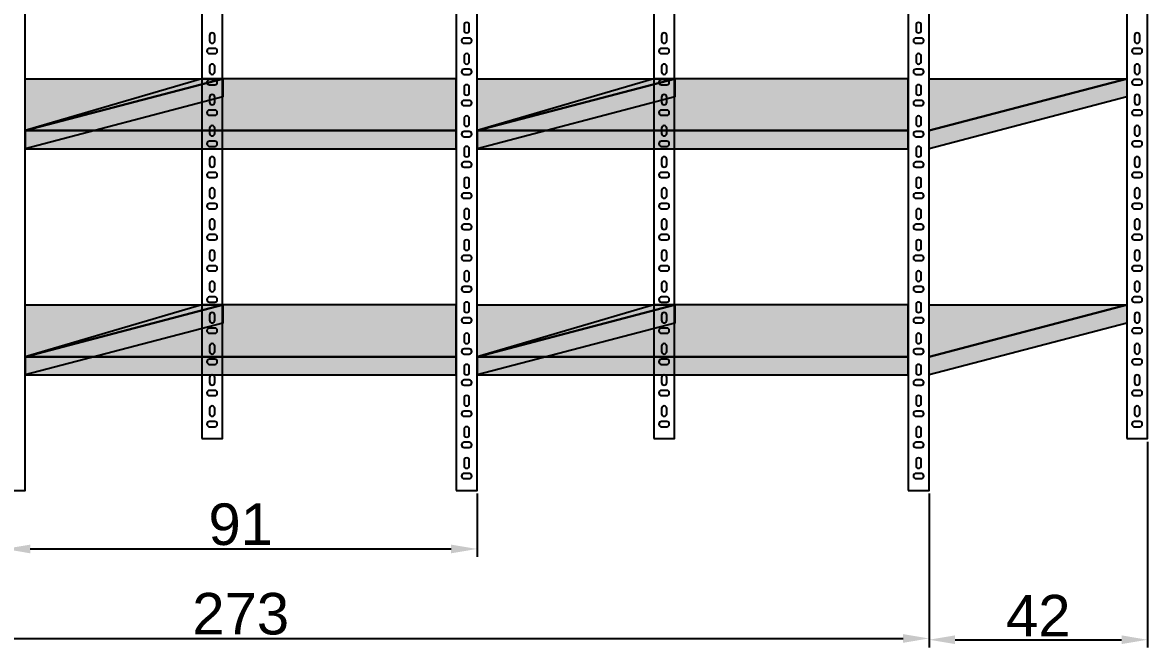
# Model space of a CAD drawing. Header units: millimetres. Extents: x 6614975 to 6624097, y 8742145 to 8746891.
# Drawn here: x 6619253.7 to 6619470.2, y 8744314.6 to 8744435 of the extents above; entities that cross this region are included whole.
import ezdxf

# ---------------------------------------------------------------- set-up
doc = ezdxf.new("R2010")
doc.units = ezdxf.units.MM
doc.styles.get("Standard").update_dxf_attribs({"font": 'arial.ttf'})
doc.dimstyles.new('ISO-25', dxfattribs={"dimtxt": 8, "dimasz": 5, "dimexe": 1.5, "dimexo": 0.625, "dimtad": 1, "dimtxsty": 'Standard', "dimcen": 2.5, "dimclrd": 1, "dimclre": 1, "dimclrt": 143, "dimadec": 0, "dimazin": 0, "dimtfac": 1, "dimtmove": 0, "dimatfit": 3, "dimfxl": 1, "dimarcsym": 0})

# ---------------------------------------------------------------- blocks, each defined once
blk = doc.blocks.new('*D69')
at = {"color": 1, "lineweight": -2, "transparency": 16777216}
for p, q in [((6619250.19, 8744344.28), (6619250.19, 8744332.13)), ((6619341.19, 8744344.28), (6619341.19, 8744332.13))]:
    blk.add_line(p, q, dxfattribs=at)
at = {"color": 1, "linetype": 'Continuous', "lineweight": -2, "transparency": 16777216}
blk.add_line((6619255.19, 8744333.63), (6619336.19, 8744333.63), dxfattribs=at)
at = {"color": 1, "transparency": 16777216}
for points in [[(6619255.19, 8744334.46), (6619255.19, 8744332.79), (6619250.19, 8744333.63)], [(6619336.19, 8744334.46), (6619336.19, 8744332.79), (6619341.19, 8744333.63)]]:
    blk.add_solid(points, dxfattribs=at)
at = {"layer": 'Defpoints', "color": 0, "transparency": 16777216}
for p in [(6619250.19, 8744344.91), (6619341.19, 8744344.91), (6619341.19, 8744333.63)]:
    blk.add_point(p, dxfattribs=at)
at = {"color": 143, "transparency": 16777216, "insert": (6619295.69, 8744338.34), "char_height": 8, "attachment_point": 5}
blk.add_mtext('91', dxfattribs=at)
blk = doc.blocks.new('*D70')
at = {"color": 1, "lineweight": -2, "transparency": 16777216}
for p, q in [((6619163.19, 8744344.28), (6619163.19, 8744314.89)), ((6619428.19, 8744344.28), (6619428.19, 8744314.89))]:
    blk.add_line(p, q, dxfattribs=at)
at = {"color": 1, "linetype": 'Continuous', "lineweight": -2, "transparency": 16777216}
blk.add_line((6619168.19, 8744316.39), (6619423.19, 8744316.39), dxfattribs=at)
at = {"color": 1, "transparency": 16777216}
for points in [[(6619168.19, 8744317.22), (6619168.19, 8744315.55), (6619163.19, 8744316.39)], [(6619423.19, 8744317.22), (6619423.19, 8744315.55), (6619428.19, 8744316.39)]]:
    blk.add_solid(points, dxfattribs=at)
at = {"layer": 'Defpoints', "color": 0, "transparency": 16777216}
for p in [(6619163.19, 8744344.91), (6619428.19, 8744344.91), (6619428.19, 8744316.39)]:
    blk.add_point(p, dxfattribs=at)
at = {"color": 143, "transparency": 16777216, "insert": (6619295.69, 8744321.1), "char_height": 8, "attachment_point": 5}
blk.add_mtext('273', dxfattribs=at)
blk = doc.blocks.new('*D71')
at = {"color": 1, "lineweight": -2, "transparency": 16777216}
for p, q in [((6619470.24, 8744354.28), (6619470.24, 8744314.64)), ((6619428.19, 8744344.28), (6619428.19, 8744314.64))]:
    blk.add_line(p, q, dxfattribs=at)
at = {"color": 1, "linetype": 'Continuous', "lineweight": -2, "transparency": 16777216}
blk.add_line((6619433.19, 8744316.14), (6619465.24, 8744316.14), dxfattribs=at)
at = {"color": 1, "transparency": 16777216}
for points in [[(6619433.19, 8744316.98), (6619433.19, 8744315.31), (6619428.19, 8744316.14)], [(6619465.24, 8744316.98), (6619465.24, 8744315.31), (6619470.24, 8744316.14)]]:
    blk.add_solid(points, dxfattribs=at)
at = {"layer": 'Defpoints', "color": 0, "transparency": 16777216}
for p in [(6619470.24, 8744354.91), (6619428.19, 8744344.91), (6619470.24, 8744316.14)]:
    blk.add_point(p, dxfattribs=at)
at = {"color": 143, "transparency": 16777216, "insert": (6619449.21, 8744320.78), "char_height": 8, "attachment_point": 5}
blk.add_mtext('42', dxfattribs=at)

msp = doc.modelspace()

# ---------------------------------------------------------------- hatches: boundary and pattern name
h = msp.add_hatch(color=8)
h.dxf.hatch_style = 1
h.paths.add_polyline_path([(6619292.238, 8744420.708), (6619292.238, 8744424.208), (6619254.186, 8744414.208), (6619254.186, 8744410.708)])
h = msp.add_hatch(color=8)
h.dxf.hatch_style = 1
h.paths.add_polyline_path([(6619292.238, 8744424.208), (6619254.186, 8744424.208), (6619254.186, 8744414.208)])
h = msp.add_hatch(color=8)
h.dxf.hatch_style = 1
h.paths.add_polyline_path([(6619288.186, 8744424.208), (6619254.186, 8744414.208), (6619337.186, 8744414.208), (6619337.186, 8744424.208)])
h = msp.add_hatch(color=8)
h.dxf.hatch_style = 1
h.paths.add_polyline_path([(6619379.238, 8744420.708), (6619379.238, 8744424.208), (6619341.186, 8744414.208), (6619341.186, 8744410.708)])
h = msp.add_hatch(color=8)
h.dxf.hatch_style = 1
h.paths.add_polyline_path([(6619379.238, 8744424.208), (6619341.186, 8744424.208), (6619341.186, 8744414.208)])
h = msp.add_hatch(color=8)
h.dxf.hatch_style = 1
h.paths.add_polyline_path([(6619375.186, 8744424.208), (6619341.186, 8744414.208), (6619424.186, 8744414.208), (6619424.186, 8744424.208)])
h = msp.add_hatch(color=8)
h.dxf.hatch_style = 1
h.paths.add_polyline_path([(6619466.238, 8744420.708), (6619466.238, 8744424.208), (6619428.186, 8744414.208), (6619428.186, 8744410.708)])
h = msp.add_hatch(color=8)
h.dxf.hatch_style = 1
h.paths.add_polyline_path([(6619466.238, 8744424.208), (6619428.186, 8744424.208), (6619428.186, 8744414.208)])
h = msp.add_hatch(color=8)
h.dxf.hatch_style = 1
h.paths.add_polyline_path([(6619337.186, 8744410.708), (6619337.186, 8744414.208), (6619254.186, 8744414.208), (6619254.186, 8744410.708)])
h = msp.add_hatch(color=8)
h.dxf.hatch_style = 1
h.paths.add_polyline_path([(6619424.186, 8744410.708), (6619424.186, 8744414.208), (6619341.186, 8744414.208), (6619341.186, 8744410.708)])
h = msp.add_hatch(color=8)
h.dxf.hatch_style = 1
h.paths.add_polyline_path([(6619292.238, 8744377.146), (6619292.238, 8744380.646), (6619254.186, 8744370.646), (6619254.186, 8744367.146)])
h = msp.add_hatch(color=8)
h.dxf.hatch_style = 1
h.paths.add_polyline_path([(6619292.238, 8744380.646), (6619254.186, 8744380.646), (6619254.186, 8744370.646)])
h = msp.add_hatch(color=8)
h.dxf.hatch_style = 1
h.paths.add_polyline_path([(6619288.186, 8744380.646), (6619254.186, 8744370.646), (6619337.186, 8744370.646), (6619337.186, 8744380.646)])
h = msp.add_hatch(color=8)
h.dxf.hatch_style = 1
h.paths.add_polyline_path([(6619379.238, 8744377.146), (6619379.238, 8744380.646), (6619341.186, 8744370.646), (6619341.186, 8744367.146)])
h = msp.add_hatch(color=8)
h.dxf.hatch_style = 1
h.paths.add_polyline_path([(6619379.238, 8744380.646), (6619341.186, 8744380.646), (6619341.186, 8744370.646)])
h = msp.add_hatch(color=8)
h.dxf.hatch_style = 1
h.paths.add_polyline_path([(6619375.186, 8744380.646), (6619341.186, 8744370.646), (6619424.186, 8744370.646), (6619424.186, 8744380.646)])
h = msp.add_hatch(color=8)
h.dxf.hatch_style = 1
h.paths.add_polyline_path([(6619466.238, 8744377.146), (6619466.238, 8744380.646), (6619428.186, 8744370.646), (6619428.186, 8744367.146)])
h = msp.add_hatch(color=8)
h.dxf.hatch_style = 1
h.paths.add_polyline_path([(6619466.238, 8744380.646), (6619428.186, 8744380.646), (6619428.186, 8744370.646)])
h = msp.add_hatch(color=8)
h.dxf.hatch_style = 1
h.paths.add_polyline_path([(6619337.186, 8744367.146), (6619337.186, 8744370.646), (6619254.186, 8744370.646), (6619254.186, 8744367.146)])
h = msp.add_hatch(color=8)
h.dxf.hatch_style = 1
h.paths.add_polyline_path([(6619424.186, 8744367.146), (6619424.186, 8744370.646), (6619341.186, 8744370.646), (6619341.186, 8744367.146)])

# ---------------------------------------------------------------- linework, layer by layer
for points in [[(6619288.186, 8744354.906), (6619292.186, 8744354.906), (6619292.186, 8744554.906), (6619288.186, 8744554.906)], [(6619375.186, 8744354.906), (6619379.186, 8744354.906), (6619379.186, 8744554.906), (6619375.186, 8744554.906)], [(6619466.238, 8744354.906), (6619470.238, 8744354.906), (6619470.238, 8744554.906), (6619466.238, 8744554.906)], [(6619250.186, 8744344.906), (6619254.186, 8744344.906), (6619254.186, 8744544.906), (6619250.186, 8744544.906)], [(6619250.186, 8744344.906), (6619254.186, 8744344.906), (6619254.186, 8744544.906), (6619250.186, 8744544.906)], [(6619337.186, 8744344.906), (6619341.186, 8744344.906), (6619341.186, 8744544.906), (6619337.186, 8744544.906)], [(6619337.186, 8744344.906), (6619341.186, 8744344.906), (6619341.186, 8744544.906), (6619337.186, 8744544.906)], [(6619337.186, 8744344.906), (6619341.186, 8744344.906), (6619341.186, 8744544.906), (6619337.186, 8744544.906)], [(6619424.186, 8744344.906), (6619428.186, 8744344.906), (6619428.186, 8744544.906), (6619424.186, 8744544.906)], [(6619254.186, 8744414.208), (6619292.238, 8744424.208), (6619292.238, 8744420.708), (6619254.186, 8744410.708)], [(6619254.186, 8744424.208), (6619292.238, 8744424.208), (6619254.186, 8744414.208)], [(6619341.186, 8744414.208), (6619379.238, 8744424.208), (6619379.238, 8744420.708), (6619341.186, 8744410.708)], [(6619341.186, 8744424.208), (6619379.238, 8744424.208), (6619341.186, 8744414.208)], [(6619428.186, 8744414.208), (6619466.238, 8744424.208), (6619466.238, 8744420.708), (6619428.186, 8744410.708)], [(6619428.186, 8744424.208), (6619466.238, 8744424.208), (6619428.186, 8744414.208)], [(6619254.186, 8744410.708), (6619337.186, 8744410.708), (6619337.186, 8744414.208), (6619254.186, 8744414.208)], [(6619341.186, 8744410.708), (6619424.186, 8744410.708), (6619424.186, 8744414.208), (6619341.186, 8744414.208)], [(6619254.186, 8744370.646), (6619292.238, 8744380.646), (6619292.238, 8744377.146), (6619254.186, 8744367.146)], [(6619254.186, 8744380.646), (6619292.238, 8744380.646), (6619254.186, 8744370.646)], [(6619341.186, 8744370.646), (6619379.238, 8744380.646), (6619379.238, 8744377.146), (6619341.186, 8744367.146)], [(6619341.186, 8744380.646), (6619379.238, 8744380.646), (6619341.186, 8744370.646)], [(6619428.186, 8744370.646), (6619466.238, 8744380.646), (6619466.238, 8744377.146), (6619428.186, 8744367.146)], [(6619428.186, 8744380.646), (6619466.238, 8744380.646), (6619428.186, 8744370.646)], [(6619254.186, 8744367.146), (6619337.186, 8744367.146), (6619337.186, 8744370.646), (6619254.186, 8744370.646)], [(6619341.186, 8744367.146), (6619424.186, 8744367.146), (6619424.186, 8744370.646), (6619341.186, 8744370.646)]]:
    msp.add_lwpolyline(points, close=True)
for points in [[(6619338.686, 8744433.54, 1), (6619339.686, 8744433.54), (6619339.686, 8744434.54, 1), (6619338.686, 8744434.54)], [(6619338.686, 8744433.54, 1), (6619339.686, 8744433.54), (6619339.686, 8744434.54, 1), (6619338.686, 8744434.54)], [(6619338.686, 8744433.54, 1), (6619339.686, 8744433.54), (6619339.686, 8744434.54, 1), (6619338.686, 8744434.54)], [(6619425.686, 8744433.54, 1), (6619426.686, 8744433.54), (6619426.686, 8744434.54, 1), (6619425.686, 8744434.54)], [(6619289.686, 8744431.54, 1), (6619290.686, 8744431.54), (6619290.686, 8744432.54, 1), (6619289.686, 8744432.54)], [(6619338.686, 8744432.04, 1), (6619338.686, 8744431.04), (6619339.686, 8744431.04, 1), (6619339.686, 8744432.04)], [(6619338.686, 8744432.04, 1), (6619338.686, 8744431.04), (6619339.686, 8744431.04, 1), (6619339.686, 8744432.04)], [(6619338.686, 8744432.04, 1), (6619338.686, 8744431.04), (6619339.686, 8744431.04, 1), (6619339.686, 8744432.04)], [(6619376.686, 8744431.54, 1), (6619377.686, 8744431.54), (6619377.686, 8744432.54, 1), (6619376.686, 8744432.54)], [(6619425.686, 8744432.04, 1), (6619425.686, 8744431.04), (6619426.686, 8744431.04, 1), (6619426.686, 8744432.04)], [(6619467.738, 8744431.54, 1), (6619468.738, 8744431.54), (6619468.738, 8744432.54, 1), (6619467.738, 8744432.54)], [(6619289.686, 8744430.04, 1), (6619289.686, 8744429.04), (6619290.686, 8744429.04, 1), (6619290.686, 8744430.04)], [(6619376.686, 8744430.04, 1), (6619376.686, 8744429.04), (6619377.686, 8744429.04, 1), (6619377.686, 8744430.04)], [(6619467.738, 8744430.04, 1), (6619467.738, 8744429.04), (6619468.738, 8744429.04, 1), (6619468.738, 8744430.04)], [(6619289.686, 8744425.54, 1), (6619290.686, 8744425.54), (6619290.686, 8744426.54, 1), (6619289.686, 8744426.54)], [(6619338.686, 8744427.54, 1), (6619339.686, 8744427.54), (6619339.686, 8744428.54, 1), (6619338.686, 8744428.54)], [(6619338.686, 8744427.54, 1), (6619339.686, 8744427.54), (6619339.686, 8744428.54, 1), (6619338.686, 8744428.54)], [(6619338.686, 8744427.54, 1), (6619339.686, 8744427.54), (6619339.686, 8744428.54, 1), (6619338.686, 8744428.54)], [(6619376.686, 8744425.54, 1), (6619377.686, 8744425.54), (6619377.686, 8744426.54, 1), (6619376.686, 8744426.54)], [(6619425.686, 8744427.54, 1), (6619426.686, 8744427.54), (6619426.686, 8744428.54, 1), (6619425.686, 8744428.54)], [(6619467.738, 8744425.54, 1), (6619468.738, 8744425.54), (6619468.738, 8744426.54, 1), (6619467.738, 8744426.54)], [(6619338.686, 8744426.04, 1), (6619338.686, 8744425.04), (6619339.686, 8744425.04, 1), (6619339.686, 8744426.04)], [(6619338.686, 8744426.04, 1), (6619338.686, 8744425.04), (6619339.686, 8744425.04, 1), (6619339.686, 8744426.04)], [(6619338.686, 8744426.04, 1), (6619338.686, 8744425.04), (6619339.686, 8744425.04, 1), (6619339.686, 8744426.04)], [(6619425.686, 8744426.04, 1), (6619425.686, 8744425.04), (6619426.686, 8744425.04, 1), (6619426.686, 8744426.04)], [(6619289.686, 8744424.04, 1), (6619289.686, 8744423.04), (6619290.686, 8744423.04, 1), (6619290.686, 8744424.04)], [(6619338.686, 8744421.54, 1), (6619339.686, 8744421.54), (6619339.686, 8744422.54, 1), (6619338.686, 8744422.54)], [(6619338.686, 8744421.54, 1), (6619339.686, 8744421.54), (6619339.686, 8744422.54, 1), (6619338.686, 8744422.54)], [(6619338.686, 8744421.54, 1), (6619339.686, 8744421.54), (6619339.686, 8744422.54, 1), (6619338.686, 8744422.54)], [(6619376.686, 8744424.04, 1), (6619376.686, 8744423.04), (6619377.686, 8744423.04, 1), (6619377.686, 8744424.04)], [(6619425.686, 8744421.54, 1), (6619426.686, 8744421.54), (6619426.686, 8744422.54, 1), (6619425.686, 8744422.54)], [(6619467.738, 8744424.04, 1), (6619467.738, 8744423.04), (6619468.738, 8744423.04, 1), (6619468.738, 8744424.04)], [(6619289.686, 8744419.675, 1), (6619290.686, 8744419.675), (6619290.686, 8744420.675, 1), (6619289.686, 8744420.675)], [(6619376.686, 8744419.675, 1), (6619377.686, 8744419.675), (6619377.686, 8744420.675, 1), (6619376.686, 8744420.675)], [(6619467.738, 8744419.675, 1), (6619468.738, 8744419.675), (6619468.738, 8744420.675, 1), (6619467.738, 8744420.675)], [(6619338.686, 8744420.04, 1), (6619338.686, 8744419.04), (6619339.686, 8744419.04, 1), (6619339.686, 8744420.04)], [(6619338.686, 8744420.04, 1), (6619338.686, 8744419.04), (6619339.686, 8744419.04, 1), (6619339.686, 8744420.04)], [(6619338.686, 8744420.04, 1), (6619338.686, 8744419.04), (6619339.686, 8744419.04, 1), (6619339.686, 8744420.04)], [(6619425.686, 8744420.04, 1), (6619425.686, 8744419.04), (6619426.686, 8744419.04, 1), (6619426.686, 8744420.04)], [(6619289.686, 8744418.175, 1), (6619289.686, 8744417.175), (6619290.686, 8744417.175, 1), (6619290.686, 8744418.175)], [(6619338.686, 8744415.54, 1), (6619339.686, 8744415.54), (6619339.686, 8744416.54, 1), (6619338.686, 8744416.54)], [(6619338.686, 8744415.54, 1), (6619339.686, 8744415.54), (6619339.686, 8744416.54, 1), (6619338.686, 8744416.54)], [(6619338.686, 8744415.54, 1), (6619339.686, 8744415.54), (6619339.686, 8744416.54, 1), (6619338.686, 8744416.54)], [(6619376.686, 8744418.175, 1), (6619376.686, 8744417.175), (6619377.686, 8744417.175, 1), (6619377.686, 8744418.175)], [(6619425.686, 8744415.54, 1), (6619426.686, 8744415.54), (6619426.686, 8744416.54, 1), (6619425.686, 8744416.54)], [(6619467.738, 8744418.175, 1), (6619467.738, 8744417.175), (6619468.738, 8744417.175, 1), (6619468.738, 8744418.175)], [(6619289.686, 8744413.675, 1), (6619290.686, 8744413.675), (6619290.686, 8744414.675, 1), (6619289.686, 8744414.675)], [(6619338.686, 8744414.04, 1), (6619338.686, 8744413.04), (6619339.686, 8744413.04, 1), (6619339.686, 8744414.04)], [(6619338.686, 8744414.04, 1), (6619338.686, 8744413.04), (6619339.686, 8744413.04, 1), (6619339.686, 8744414.04)], [(6619338.686, 8744414.04, 1), (6619338.686, 8744413.04), (6619339.686, 8744413.04, 1), (6619339.686, 8744414.04)], [(6619376.686, 8744413.675, 1), (6619377.686, 8744413.675), (6619377.686, 8744414.675, 1), (6619376.686, 8744414.675)], [(6619425.686, 8744414.04, 1), (6619425.686, 8744413.04), (6619426.686, 8744413.04, 1), (6619426.686, 8744414.04)], [(6619467.738, 8744413.675, 1), (6619468.738, 8744413.675), (6619468.738, 8744414.675, 1), (6619467.738, 8744414.675)], [(6619289.686, 8744412.175, 1), (6619289.686, 8744411.175), (6619290.686, 8744411.175, 1), (6619290.686, 8744412.175)], [(6619376.686, 8744412.175, 1), (6619376.686, 8744411.175), (6619377.686, 8744411.175, 1), (6619377.686, 8744412.175)], [(6619467.738, 8744412.175, 1), (6619467.738, 8744411.175), (6619468.738, 8744411.175, 1), (6619468.738, 8744412.175)], [(6619338.686, 8744409.675, 1), (6619339.686, 8744409.675), (6619339.686, 8744410.675, 1), (6619338.686, 8744410.675)], [(6619338.686, 8744409.675, 1), (6619339.686, 8744409.675), (6619339.686, 8744410.675, 1), (6619338.686, 8744410.675)], [(6619338.686, 8744409.675, 1), (6619339.686, 8744409.675), (6619339.686, 8744410.675, 1), (6619338.686, 8744410.675)], [(6619425.686, 8744409.675, 1), (6619426.686, 8744409.675), (6619426.686, 8744410.675, 1), (6619425.686, 8744410.675)], [(6619289.686, 8744407.675, 1), (6619290.686, 8744407.675), (6619290.686, 8744408.675, 1), (6619289.686, 8744408.675)], [(6619338.686, 8744408.175, 1), (6619338.686, 8744407.175), (6619339.686, 8744407.175, 1), (6619339.686, 8744408.175)], [(6619338.686, 8744408.175, 1), (6619338.686, 8744407.175), (6619339.686, 8744407.175, 1), (6619339.686, 8744408.175)], [(6619338.686, 8744408.175, 1), (6619338.686, 8744407.175), (6619339.686, 8744407.175, 1), (6619339.686, 8744408.175)], [(6619376.686, 8744407.675, 1), (6619377.686, 8744407.675), (6619377.686, 8744408.675, 1), (6619376.686, 8744408.675)], [(6619425.686, 8744408.175, 1), (6619425.686, 8744407.175), (6619426.686, 8744407.175, 1), (6619426.686, 8744408.175)], [(6619467.738, 8744407.675, 1), (6619468.738, 8744407.675), (6619468.738, 8744408.675, 1), (6619467.738, 8744408.675)], [(6619289.686, 8744406.175, 1), (6619289.686, 8744405.175), (6619290.686, 8744405.175, 1), (6619290.686, 8744406.175)], [(6619376.686, 8744406.175, 1), (6619376.686, 8744405.175), (6619377.686, 8744405.175, 1), (6619377.686, 8744406.175)], [(6619467.738, 8744406.175, 1), (6619467.738, 8744405.175), (6619468.738, 8744405.175, 1), (6619468.738, 8744406.175)], [(6619289.686, 8744401.675, 1), (6619290.686, 8744401.675), (6619290.686, 8744402.675, 1), (6619289.686, 8744402.675)], [(6619338.686, 8744403.675, 1), (6619339.686, 8744403.675), (6619339.686, 8744404.675, 1), (6619338.686, 8744404.675)], [(6619338.686, 8744403.675, 1), (6619339.686, 8744403.675), (6619339.686, 8744404.675, 1), (6619338.686, 8744404.675)], [(6619338.686, 8744403.675, 1), (6619339.686, 8744403.675), (6619339.686, 8744404.675, 1), (6619338.686, 8744404.675)], [(6619376.686, 8744401.675, 1), (6619377.686, 8744401.675), (6619377.686, 8744402.675, 1), (6619376.686, 8744402.675)], [(6619425.686, 8744403.675, 1), (6619426.686, 8744403.675), (6619426.686, 8744404.675, 1), (6619425.686, 8744404.675)], [(6619467.738, 8744401.675, 1), (6619468.738, 8744401.675), (6619468.738, 8744402.675, 1), (6619467.738, 8744402.675)], [(6619338.686, 8744402.175, 1), (6619338.686, 8744401.175), (6619339.686, 8744401.175, 1), (6619339.686, 8744402.175)], [(6619338.686, 8744402.175, 1), (6619338.686, 8744401.175), (6619339.686, 8744401.175, 1), (6619339.686, 8744402.175)], [(6619338.686, 8744402.175, 1), (6619338.686, 8744401.175), (6619339.686, 8744401.175, 1), (6619339.686, 8744402.175)], [(6619425.686, 8744402.175, 1), (6619425.686, 8744401.175), (6619426.686, 8744401.175, 1), (6619426.686, 8744402.175)], [(6619289.686, 8744400.175, 1), (6619289.686, 8744399.175), (6619290.686, 8744399.175, 1), (6619290.686, 8744400.175)], [(6619338.686, 8744397.675, 1), (6619339.686, 8744397.675), (6619339.686, 8744398.675, 1), (6619338.686, 8744398.675)], [(6619338.686, 8744397.675, 1), (6619339.686, 8744397.675), (6619339.686, 8744398.675, 1), (6619338.686, 8744398.675)], [(6619338.686, 8744397.675, 1), (6619339.686, 8744397.675), (6619339.686, 8744398.675, 1), (6619338.686, 8744398.675)], [(6619376.686, 8744400.175, 1), (6619376.686, 8744399.175), (6619377.686, 8744399.175, 1), (6619377.686, 8744400.175)], [(6619425.686, 8744397.675, 1), (6619426.686, 8744397.675), (6619426.686, 8744398.675, 1), (6619425.686, 8744398.675)], [(6619467.738, 8744400.175, 1), (6619467.738, 8744399.175), (6619468.738, 8744399.175, 1), (6619468.738, 8744400.175)], [(6619289.686, 8744395.675, 1), (6619290.686, 8744395.675), (6619290.686, 8744396.675, 1), (6619289.686, 8744396.675)], [(6619376.686, 8744395.675, 1), (6619377.686, 8744395.675), (6619377.686, 8744396.675, 1), (6619376.686, 8744396.675)], [(6619467.738, 8744395.675, 1), (6619468.738, 8744395.675), (6619468.738, 8744396.675, 1), (6619467.738, 8744396.675)], [(6619338.686, 8744396.175, 1), (6619338.686, 8744395.175), (6619339.686, 8744395.175, 1), (6619339.686, 8744396.175)], [(6619338.686, 8744396.175, 1), (6619338.686, 8744395.175), (6619339.686, 8744395.175, 1), (6619339.686, 8744396.175)], [(6619338.686, 8744396.175, 1), (6619338.686, 8744395.175), (6619339.686, 8744395.175, 1), (6619339.686, 8744396.175)], [(6619425.686, 8744396.175, 1), (6619425.686, 8744395.175), (6619426.686, 8744395.175, 1), (6619426.686, 8744396.175)], [(6619289.686, 8744394.175, 1), (6619289.686, 8744393.175), (6619290.686, 8744393.175, 1), (6619290.686, 8744394.175)], [(6619338.686, 8744391.675, 1), (6619339.686, 8744391.675), (6619339.686, 8744392.675, 1), (6619338.686, 8744392.675)], [(6619338.686, 8744391.675, 1), (6619339.686, 8744391.675), (6619339.686, 8744392.675, 1), (6619338.686, 8744392.675)], [(6619338.686, 8744391.675, 1), (6619339.686, 8744391.675), (6619339.686, 8744392.675, 1), (6619338.686, 8744392.675)], [(6619376.686, 8744394.175, 1), (6619376.686, 8744393.175), (6619377.686, 8744393.175, 1), (6619377.686, 8744394.175)], [(6619425.686, 8744391.675, 1), (6619426.686, 8744391.675), (6619426.686, 8744392.675, 1), (6619425.686, 8744392.675)], [(6619467.738, 8744394.175, 1), (6619467.738, 8744393.175), (6619468.738, 8744393.175, 1), (6619468.738, 8744394.175)], [(6619289.686, 8744389.675, 1), (6619290.686, 8744389.675), (6619290.686, 8744390.675, 1), (6619289.686, 8744390.675)], [(6619338.686, 8744390.175, 1), (6619338.686, 8744389.175), (6619339.686, 8744389.175, 1), (6619339.686, 8744390.175)], [(6619338.686, 8744390.175, 1), (6619338.686, 8744389.175), (6619339.686, 8744389.175, 1), (6619339.686, 8744390.175)], [(6619338.686, 8744390.175, 1), (6619338.686, 8744389.175), (6619339.686, 8744389.175, 1), (6619339.686, 8744390.175)], [(6619376.686, 8744389.675, 1), (6619377.686, 8744389.675), (6619377.686, 8744390.675, 1), (6619376.686, 8744390.675)], [(6619425.686, 8744390.175, 1), (6619425.686, 8744389.175), (6619426.686, 8744389.175, 1), (6619426.686, 8744390.175)], [(6619467.738, 8744389.675, 1), (6619468.738, 8744389.675), (6619468.738, 8744390.675, 1), (6619467.738, 8744390.675)], [(6619289.686, 8744388.175, 1), (6619289.686, 8744387.175), (6619290.686, 8744387.175, 1), (6619290.686, 8744388.175)], [(6619376.686, 8744388.175, 1), (6619376.686, 8744387.175), (6619377.686, 8744387.175, 1), (6619377.686, 8744388.175)], [(6619467.738, 8744388.175, 1), (6619467.738, 8744387.175), (6619468.738, 8744387.175, 1), (6619468.738, 8744388.175)], [(6619338.686, 8744385.675, 1), (6619339.686, 8744385.675), (6619339.686, 8744386.675, 1), (6619338.686, 8744386.675)], [(6619338.686, 8744385.675, 1), (6619339.686, 8744385.675), (6619339.686, 8744386.675, 1), (6619338.686, 8744386.675)], [(6619338.686, 8744385.675, 1), (6619339.686, 8744385.675), (6619339.686, 8744386.675, 1), (6619338.686, 8744386.675)], [(6619425.686, 8744385.675, 1), (6619426.686, 8744385.675), (6619426.686, 8744386.675, 1), (6619425.686, 8744386.675)], [(6619289.686, 8744383.675, 1), (6619290.686, 8744383.675), (6619290.686, 8744384.675, 1), (6619289.686, 8744384.675)], [(6619338.686, 8744384.175, 1), (6619338.686, 8744383.175), (6619339.686, 8744383.175, 1), (6619339.686, 8744384.175)], [(6619338.686, 8744384.175, 1), (6619338.686, 8744383.175), (6619339.686, 8744383.175, 1), (6619339.686, 8744384.175)], [(6619338.686, 8744384.175, 1), (6619338.686, 8744383.175), (6619339.686, 8744383.175, 1), (6619339.686, 8744384.175)], [(6619376.686, 8744383.675, 1), (6619377.686, 8744383.675), (6619377.686, 8744384.675, 1), (6619376.686, 8744384.675)], [(6619425.686, 8744384.175, 1), (6619425.686, 8744383.175), (6619426.686, 8744383.175, 1), (6619426.686, 8744384.175)], [(6619467.738, 8744383.675, 1), (6619468.738, 8744383.675), (6619468.738, 8744384.675, 1), (6619467.738, 8744384.675)], [(6619289.686, 8744382.175, 1), (6619289.686, 8744381.175), (6619290.686, 8744381.175, 1), (6619290.686, 8744382.175)], [(6619376.686, 8744382.175, 1), (6619376.686, 8744381.175), (6619377.686, 8744381.175, 1), (6619377.686, 8744382.175)], [(6619467.738, 8744382.175, 1), (6619467.738, 8744381.175), (6619468.738, 8744381.175, 1), (6619468.738, 8744382.175)], [(6619338.686, 8744379.675, 1), (6619339.686, 8744379.675), (6619339.686, 8744380.675, 1), (6619338.686, 8744380.675)], [(6619338.686, 8744379.675, 1), (6619339.686, 8744379.675), (6619339.686, 8744380.675, 1), (6619338.686, 8744380.675)], [(6619338.686, 8744379.675, 1), (6619339.686, 8744379.675), (6619339.686, 8744380.675, 1), (6619338.686, 8744380.675)], [(6619425.686, 8744379.675, 1), (6619426.686, 8744379.675), (6619426.686, 8744380.675, 1), (6619425.686, 8744380.675)], [(6619289.686, 8744377.675, 1), (6619290.686, 8744377.675), (6619290.686, 8744378.675, 1), (6619289.686, 8744378.675)], [(6619338.686, 8744378.175, 1), (6619338.686, 8744377.175), (6619339.686, 8744377.175, 1), (6619339.686, 8744378.175)], [(6619338.686, 8744378.175, 1), (6619338.686, 8744377.175), (6619339.686, 8744377.175, 1), (6619339.686, 8744378.175)], [(6619338.686, 8744378.175, 1), (6619338.686, 8744377.175), (6619339.686, 8744377.175, 1), (6619339.686, 8744378.175)], [(6619376.686, 8744377.675, 1), (6619377.686, 8744377.675), (6619377.686, 8744378.675, 1), (6619376.686, 8744378.675)], [(6619425.686, 8744378.175, 1), (6619425.686, 8744377.175), (6619426.686, 8744377.175, 1), (6619426.686, 8744378.175)], [(6619467.738, 8744377.675, 1), (6619468.738, 8744377.675), (6619468.738, 8744378.675, 1), (6619467.738, 8744378.675)], [(6619289.686, 8744376.175, 1), (6619289.686, 8744375.175), (6619290.686, 8744375.175, 1), (6619290.686, 8744376.175)], [(6619338.686, 8744373.675, 1), (6619339.686, 8744373.675), (6619339.686, 8744374.675, 1), (6619338.686, 8744374.675)], [(6619338.686, 8744373.675, 1), (6619339.686, 8744373.675), (6619339.686, 8744374.675, 1), (6619338.686, 8744374.675)], [(6619338.686, 8744373.675, 1), (6619339.686, 8744373.675), (6619339.686, 8744374.675, 1), (6619338.686, 8744374.675)], [(6619376.686, 8744376.175, 1), (6619376.686, 8744375.175), (6619377.686, 8744375.175, 1), (6619377.686, 8744376.175)], [(6619425.686, 8744373.675, 1), (6619426.686, 8744373.675), (6619426.686, 8744374.675, 1), (6619425.686, 8744374.675)], [(6619467.738, 8744376.175, 1), (6619467.738, 8744375.175), (6619468.738, 8744375.175, 1), (6619468.738, 8744376.175)], [(6619289.686, 8744371.675, 1), (6619290.686, 8744371.675), (6619290.686, 8744372.675, 1), (6619289.686, 8744372.675)], [(6619376.686, 8744371.675, 1), (6619377.686, 8744371.675), (6619377.686, 8744372.675, 1), (6619376.686, 8744372.675)], [(6619467.738, 8744371.675, 1), (6619468.738, 8744371.675), (6619468.738, 8744372.675, 1), (6619467.738, 8744372.675)], [(6619338.686, 8744372.175, 1), (6619338.686, 8744371.175), (6619339.686, 8744371.175, 1), (6619339.686, 8744372.175)], [(6619338.686, 8744372.175, 1), (6619338.686, 8744371.175), (6619339.686, 8744371.175, 1), (6619339.686, 8744372.175)], [(6619338.686, 8744372.175, 1), (6619338.686, 8744371.175), (6619339.686, 8744371.175, 1), (6619339.686, 8744372.175)], [(6619425.686, 8744372.175, 1), (6619425.686, 8744371.175), (6619426.686, 8744371.175, 1), (6619426.686, 8744372.175)], [(6619289.686, 8744370.175, 1), (6619289.686, 8744369.175), (6619290.686, 8744369.175, 1), (6619290.686, 8744370.175)], [(6619338.686, 8744367.675, 1), (6619339.686, 8744367.675), (6619339.686, 8744368.675, 1), (6619338.686, 8744368.675)], [(6619338.686, 8744367.675, 1), (6619339.686, 8744367.675), (6619339.686, 8744368.675, 1), (6619338.686, 8744368.675)], [(6619338.686, 8744367.675, 1), (6619339.686, 8744367.675), (6619339.686, 8744368.675, 1), (6619338.686, 8744368.675)], [(6619376.686, 8744370.175, 1), (6619376.686, 8744369.175), (6619377.686, 8744369.175, 1), (6619377.686, 8744370.175)], [(6619425.686, 8744367.675, 1), (6619426.686, 8744367.675), (6619426.686, 8744368.675, 1), (6619425.686, 8744368.675)], [(6619467.738, 8744370.175, 1), (6619467.738, 8744369.175), (6619468.738, 8744369.175, 1), (6619468.738, 8744370.175)], [(6619289.686, 8744365.675, 1), (6619290.686, 8744365.675), (6619290.686, 8744366.675, 1), (6619289.686, 8744366.675)], [(6619376.686, 8744365.675, 1), (6619377.686, 8744365.675), (6619377.686, 8744366.675, 1), (6619376.686, 8744366.675)], [(6619467.738, 8744365.675, 1), (6619468.738, 8744365.675), (6619468.738, 8744366.675, 1), (6619467.738, 8744366.675)], [(6619289.686, 8744364.175, 1), (6619289.686, 8744363.175), (6619290.686, 8744363.175, 1), (6619290.686, 8744364.175)], [(6619338.686, 8744366.175, 1), (6619338.686, 8744365.175), (6619339.686, 8744365.175, 1), (6619339.686, 8744366.175)], [(6619338.686, 8744366.175, 1), (6619338.686, 8744365.175), (6619339.686, 8744365.175, 1), (6619339.686, 8744366.175)], [(6619338.686, 8744366.175, 1), (6619338.686, 8744365.175), (6619339.686, 8744365.175, 1), (6619339.686, 8744366.175)], [(6619376.686, 8744364.175, 1), (6619376.686, 8744363.175), (6619377.686, 8744363.175, 1), (6619377.686, 8744364.175)], [(6619425.686, 8744366.175, 1), (6619425.686, 8744365.175), (6619426.686, 8744365.175, 1), (6619426.686, 8744366.175)], [(6619467.738, 8744364.175, 1), (6619467.738, 8744363.175), (6619468.738, 8744363.175, 1), (6619468.738, 8744364.175)], [(6619338.686, 8744361.675, 1), (6619339.686, 8744361.675), (6619339.686, 8744362.675, 1), (6619338.686, 8744362.675)], [(6619338.686, 8744361.675, 1), (6619339.686, 8744361.675), (6619339.686, 8744362.675, 1), (6619338.686, 8744362.675)], [(6619338.686, 8744361.675, 1), (6619339.686, 8744361.675), (6619339.686, 8744362.675, 1), (6619338.686, 8744362.675)], [(6619425.686, 8744361.675, 1), (6619426.686, 8744361.675), (6619426.686, 8744362.675, 1), (6619425.686, 8744362.675)], [(6619289.686, 8744359.675, 1), (6619290.686, 8744359.675), (6619290.686, 8744360.675, 1), (6619289.686, 8744360.675)], [(6619338.686, 8744360.175, 1), (6619338.686, 8744359.175), (6619339.686, 8744359.175, 1), (6619339.686, 8744360.175)], [(6619338.686, 8744360.175, 1), (6619338.686, 8744359.175), (6619339.686, 8744359.175, 1), (6619339.686, 8744360.175)], [(6619338.686, 8744360.175, 1), (6619338.686, 8744359.175), (6619339.686, 8744359.175, 1), (6619339.686, 8744360.175)], [(6619376.686, 8744359.675, 1), (6619377.686, 8744359.675), (6619377.686, 8744360.675, 1), (6619376.686, 8744360.675)], [(6619425.686, 8744360.175, 1), (6619425.686, 8744359.175), (6619426.686, 8744359.175, 1), (6619426.686, 8744360.175)], [(6619467.738, 8744359.675, 1), (6619468.738, 8744359.675), (6619468.738, 8744360.675, 1), (6619467.738, 8744360.675)], [(6619289.686, 8744358.175, 1), (6619289.686, 8744357.175), (6619290.686, 8744357.175, 1), (6619290.686, 8744358.175)], [(6619376.686, 8744358.175, 1), (6619376.686, 8744357.175), (6619377.686, 8744357.175, 1), (6619377.686, 8744358.175)], [(6619467.738, 8744358.175, 1), (6619467.738, 8744357.175), (6619468.738, 8744357.175, 1), (6619468.738, 8744358.175)], [(6619338.686, 8744355.675, 1), (6619339.686, 8744355.675), (6619339.686, 8744356.675, 1), (6619338.686, 8744356.675)], [(6619338.686, 8744355.675, 1), (6619339.686, 8744355.675), (6619339.686, 8744356.675, 1), (6619338.686, 8744356.675)], [(6619338.686, 8744355.675, 1), (6619339.686, 8744355.675), (6619339.686, 8744356.675, 1), (6619338.686, 8744356.675)], [(6619425.686, 8744355.675, 1), (6619426.686, 8744355.675), (6619426.686, 8744356.675, 1), (6619425.686, 8744356.675)], [(6619338.686, 8744354.175, 1), (6619338.686, 8744353.175), (6619339.686, 8744353.175, 1), (6619339.686, 8744354.175)], [(6619338.686, 8744354.175, 1), (6619338.686, 8744353.175), (6619339.686, 8744353.175, 1), (6619339.686, 8744354.175)], [(6619338.686, 8744354.175, 1), (6619338.686, 8744353.175), (6619339.686, 8744353.175, 1), (6619339.686, 8744354.175)], [(6619425.686, 8744354.175, 1), (6619425.686, 8744353.175), (6619426.686, 8744353.175, 1), (6619426.686, 8744354.175)], [(6619338.686, 8744349.675, 1), (6619339.686, 8744349.675), (6619339.686, 8744350.675, 1), (6619338.686, 8744350.675)], [(6619338.686, 8744349.675, 1), (6619339.686, 8744349.675), (6619339.686, 8744350.675, 1), (6619338.686, 8744350.675)], [(6619338.686, 8744349.675, 1), (6619339.686, 8744349.675), (6619339.686, 8744350.675, 1), (6619338.686, 8744350.675)], [(6619425.686, 8744349.675, 1), (6619426.686, 8744349.675), (6619426.686, 8744350.675, 1), (6619425.686, 8744350.675)], [(6619338.686, 8744348.175, 1), (6619338.686, 8744347.175), (6619339.686, 8744347.175, 1), (6619339.686, 8744348.175)], [(6619338.686, 8744348.175, 1), (6619338.686, 8744347.175), (6619339.686, 8744347.175, 1), (6619339.686, 8744348.175)], [(6619338.686, 8744348.175, 1), (6619338.686, 8744347.175), (6619339.686, 8744347.175, 1), (6619339.686, 8744348.175)], [(6619425.686, 8744348.175, 1), (6619425.686, 8744347.175), (6619426.686, 8744347.175, 1), (6619426.686, 8744348.175)]]:
    msp.add_lwpolyline(points, format="xyb", close=True)
for points in [[(6619288.186, 8744424.208), (6619254.186, 8744414.208), (6619337.186, 8744414.208), (6619337.186, 8744424.208), (6619288.186, 8744424.208)], [(6619375.186, 8744424.208), (6619341.186, 8744414.208), (6619424.186, 8744414.208), (6619424.186, 8744424.208), (6619375.186, 8744424.208)], [(6619288.186, 8744380.646), (6619254.186, 8744370.646), (6619337.186, 8744370.646), (6619337.186, 8744380.646), (6619288.186, 8744380.646)], [(6619375.186, 8744380.646), (6619341.186, 8744370.646), (6619424.186, 8744370.646), (6619424.186, 8744380.646), (6619375.186, 8744380.646)]]:
    msp.add_lwpolyline(points)

# ---------------------------------------------------------------- dimensions: what is measured, and where the dimension line sits
for base, p1, p2, text, picture, middle in [((6619470.238, 8744316.143), (6619428.186, 8744344.906), (6619470.238, 8744354.906), '42', '*D71', (6619449.212, 8744320.785)), ((6619428.186, 8744316.387), (6619163.186, 8744344.906), (6619428.186, 8744344.906), '273', '*D70', (6619295.686, 8744321.099))]:
    dim = msp.add_linear_dim(base=base, p1=p1, p2=p2, text=text, dimstyle='ISO-25')
    dim.commit()
    dim.dimension.update_dxf_attribs({"geometry": picture, "text_midpoint": middle})
dim = msp.add_linear_dim(base=(6619341.186, 8744333.626), p1=(6619250.186, 8744344.906), p2=(6619341.186, 8744344.906), dimstyle='ISO-25')
dim.commit()
dim.dimension.update_dxf_attribs({"geometry": '*D69', "text_midpoint": (6619295.686, 8744338.335)})

doc.saveas('drawing.dxf')
